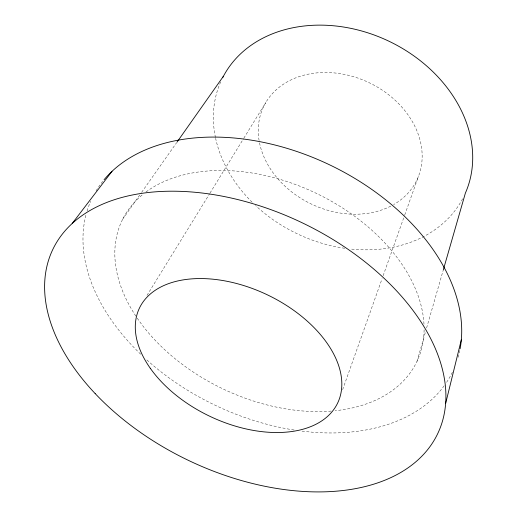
<?xml version="1.0" encoding="UTF-8"?>
<svg xmlns="http://www.w3.org/2000/svg" width="517" height="517" viewBox="0 0 517 517"><rect width="100%" height="100%" fill="white"/><g stroke="black" fill="none" stroke-linecap="round" stroke-linejoin="round"><path stroke-width="0.39" stroke-dasharray="2.58 1.94" d="M417.025 361.286L425.491 331.83M426.609 327.952L443.321 269.816M342.629 389.663L382.063 278.741M383.142 275.703L404.481 215.686M404.753 214.923L418.524 176.174M146.99 295.407L209.572 193.797M209.992 193.112L243.404 138.873M243.824 138.188L265.816 102.489M122.587 219.37L141.167 192.996M141.632 192.337L176.471 142.886M424.102 329.807A163.43 108.344 25.6 0 1 335.1 410.724M331.158 411.08A163.43 108.344 25.6 0 1 136.301 316.766M135.861 316.107A163.43 108.344 25.6 0 1 142.996 194.289M146.033 191.943A163.43 108.344 25.6 0 1 315.829 193.112A163.43 108.344 25.6 0 1 423.998 324.43M452.388 372.24A200.06 133.127 25.6 0 1 446.035 383.149M444.193 385.753A200.06 133.127 25.6 0 1 301.333 431.036M294.141 430.015A200.06 133.127 25.6 0 1 146.027 359.199M140.714 354.242A200.06 133.127 25.6 0 1 86.197 214.083M87.076 211.014A200.06 133.127 25.6 0 1 90.656 201.339M96.078 190.896A200.06 133.127 25.6 0 1 103.549 180.368M459.807 350.352A200.06 133.127 25.6 0 1 457.623 359.005M259.082 140.43A84.969 67.21 25.6 0 1 369.093 82.668A84.969 67.21 25.6 0 1 393.605 204.603M390.8 206.121A84.969 67.21 25.6 0 1 259.217 141.212M462.599 198.812A134.407 106.651 25.6 0 1 350.28 248.974M344.742 248.276A134.407 106.651 25.6 0 1 255.585 205.553M252.141 202.237A134.407 106.651 25.6 0 1 215.628 138.343M215.466 137.567A134.407 106.651 25.6 0 1 221.263 80.581"/><path stroke-width="0.78" d="M445.635 403.473L461.332 339.727M443.321 269.816L465.39 193.074A134.407 106.651 25.6 0 0 388.635 41.076A134.407 106.651 25.6 0 0 222.659 77.705M176.937 142.227L223.389 76.296M72.186 223.506L112.021 171.321M104.066 179.735A200.06 133.127 25.6 0 1 328.883 164.49A200.06 133.127 25.6 0 1 460.117 348.736M150.279 368.259A109.888 67.197 25.6 0 0 329.103 414.938A109.888 67.197 25.6 0 0 236.282 283.426A109.888 67.197 25.6 0 0 150.279 368.259M95.167 393.579A213.353 131.706 25.6 0 0 435.624 437.718A213.353 131.706 25.6 0 0 204.971 193.377A213.353 131.706 25.6 0 0 95.167 393.579"/></g></svg>
